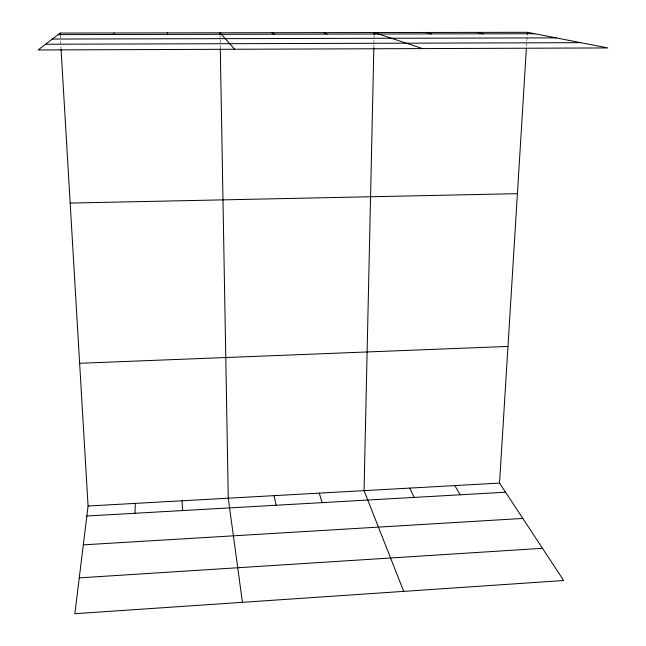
<?xml version="1.0" encoding="UTF-8"?>
<svg xmlns="http://www.w3.org/2000/svg" width="646" height="646" viewBox="0 0 646 646"><rect width="100%" height="100%" fill="white"/><g stroke="black" fill="none" stroke-linecap="round" stroke-linejoin="round"><path stroke-width="0.48" stroke-dasharray="3.23 2.42" d="M373.873 46.633L373.921 44.622M373.945 43.621L374.123 35.57M526.506 46.383L527.249 34.311M60.223 35.086L60.999 48.167M220.06 35.821L220.116 38.841M220.133 39.85L220.294 48.902"/><path stroke-width="0.97" d="M373.856 47.642L364.053 490.637L403.718 591.373M374.147 34.561L374.187 32.55L422.605 48.595M134.957 513.271L135.313 503.379M61.063 49.177L88.074 506.012L74.863 613.7L563.683 580.512L499.536 483.095L526.385 48.393M527.249 34.311L527.378 32.3L60.11 33.067L38.162 49.96L607.838 47.933L527.378 32.3M113.211 34.496L114.059 32.978M79.256 577.871L542.47 548.301M83.31 544.853L522.808 518.439M86.847 516.009L505.535 492.212M88.074 506.012L499.536 483.095M79.636 363.278L507.974 346.426M70.164 203.078L517.406 193.671M45.6 44.235L580.786 42.676M58.124 34.601L534.743 33.729M52.334 39.051L556.109 37.88M476.934 32.381L483.337 33.826M425.875 32.47L431.294 33.923M323.412 32.639L326.828 34.109M272.023 32.72L274.405 34.206M234.676 49.258L220.011 32.809L220.044 34.819M454.857 485.582L460.113 494.796M409.701 488.093L414.183 497.404M319.269 493.132L322.192 502.636M274.017 495.652L276.141 505.253M167.362 32.889L167.613 34.4M242.436 602.322L228.272 498.203L220.294 48.902M60.11 33.067L60.223 35.086M182.043 500.779L182.535 510.574"/></g></svg>
